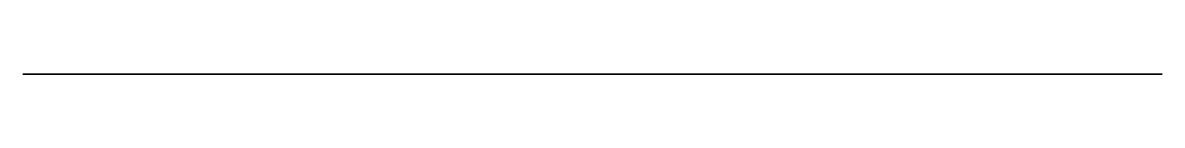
# Model space of a CAD drawing. Header units: millimetres. Extents: x 47.2 to 63.2, y 0 to 0.
import ezdxf

# ---------------------------------------------------------------- set-up
doc = ezdxf.new("R2010")
doc.units = ezdxf.units.MM
doc.layers.get('0').update_dxf_attribs({"color": 173, "true_color": 0x5858e1})

msp = doc.modelspace()

# ---------------------------------------------------------------- linework, layer by layer
at = {"color": 116, "true_color": 0x06873a}
msp.add_polyline3d([(56.878, 0, -116.935), (56.81, 0, -116.378), (56.761, 0, -115.818), (56.722, 0, -114.694), (56.76, 0, -113.569), (56.875, 0, -112.452), (57.007, 0, -111.643), (57.18, 0, -110.843), (57.393, 0, -110.052), (57.645, 0, -109.273), (57.662, 0, -109.221), (57.675, 0, -109.17), (57.684, 0, -109.118), (57.691, 0, -109.067), (57.694, 0, -109.016), (57.694, 0, -108.966), (57.691, 0, -108.916), (57.685, 0, -108.867), (57.677, 0, -108.818), (57.665, 0, -108.771), (57.651, 0, -108.724), (57.634, 0, -108.679), (57.615, 0, -108.635), (57.593, 0, -108.591), (57.569, 0, -108.55), (57.543, 0, -108.51), (57.515, 0, -108.471), (57.484, 0, -108.434), (57.451, 0, -108.399), (57.417, 0, -108.366), (57.38, 0, -108.335), (57.342, 0, -108.307), (57.302, 0, -108.28), (57.261, 0, -108.256), (57.218, 0, -108.234), (57.173, 0, -108.215), (57.128, 0, -108.198), (57.08, 0, -108.184), (57.032, 0, -108.173), (56.983, 0, -108.165), (56.932, 0, -108.161), (56.881, 0, -108.159), (56.918, 0, -107.764), (56.929, 0, -107.369), (56.915, 0, -106.975), (56.877, 0, -106.583), (56.814, 0, -106.194), (56.726, 0, -105.809), (56.615, 0, -105.43), (56.48, 0, -105.057), (56.322, 0, -104.693), (56.142, 0, -104.342), (55.94, 0, -104.003), (55.718, 0, -103.677), (55.476, 0, -103.367), (55.214, 0, -103.071), (54.934, 0, -102.793), (54.636, 0, -102.531), (54.447, 0, -102.382), (54.252, 0, -102.24), (54.053, 0, -102.106), (53.849, 0, -101.98), (53.641, 0, -101.862), (53.428, 0, -101.752), (53.212, 0, -101.65), (52.991, 0, -101.557), (52.848, 0, -101.503), (52.703, 0, -101.454), (52.557, 0, -101.412), (52.409, 0, -101.374), (52.109, 0, -101.313), (51.804, 0, -101.269), (51.496, 0, -101.24), (51.185, 0, -101.222), (50.561, 0, -101.211), (47.232, 0, -101.211), (47.232, 0, -125.977), (48.733, 0, -127.328), (48.733, 0, -195.27), (47.232, 0, -196.802), (47.232, 0, -225.466), (63.239, 0, -225.466), (63.239, 0, -148.718), (63.237, 0, -148.657), (63.233, 0, -148.596), (63.225, 0, -148.537), (63.214, 0, -148.478), (63.201, 0, -148.421), (63.185, 0, -148.364), (63.166, 0, -148.309), (63.145, 0, -148.255), (63.121, 0, -148.202), (63.095, 0, -148.151), (63.066, 0, -148.101), (63.035, 0, -148.052), (63.002, 0, -148.006), (62.966, 0, -147.961), (62.929, 0, -147.917), (62.89, 0, -147.876), (62.848, 0, -147.837), (62.805, 0, -147.799), (62.76, 0, -147.764), (62.713, 0, -147.73), (62.665, 0, -147.699), (62.615, 0, -147.671), (62.564, 0, -147.644), (62.511, 0, -147.621), (62.457, 0, -147.599), (62.401, 0, -147.58), (62.345, 0, -147.564), (62.287, 0, -147.551), (62.229, 0, -147.541), (62.169, 0, -147.533), (62.109, 0, -147.528), (62.047, 0, -147.527), (59.216, 0, -147.527), (59.195, 0, -147.526), (59.175, 0, -147.525), (59.155, 0, -147.523), (59.135, 0, -147.521), (59.115, 0, -147.517), (59.096, 0, -147.513), (59.077, 0, -147.509), (59.058, 0, -147.503), (59.039, 0, -147.497), (59.021, 0, -147.491), (59.003, 0, -147.483), (58.985, 0, -147.475), (58.951, 0, -147.458), (58.917, 0, -147.438), (58.886, 0, -147.415), (58.855, 0, -147.391), (58.827, 0, -147.365), (58.8, 0, -147.337), (58.774, 0, -147.307), (58.751, 0, -147.275), (58.73, 0, -147.242), (58.71, 0, -147.208), (58.693, 0, -147.172), (58.678, 0, -147.135), (58.665, 0, -147.097), (58.655, 0, -147.058), (58.647, 0, -147.018), (58.642, 0, -146.978), (58.639, 0, -146.937), (58.64, 0, -146.895), (58.643, 0, -146.853), (58.648, 0, -146.81), (58.657, 0, -146.768), (58.669, 0, -146.725), (58.684, 0, -146.682), (58.703, 0, -146.64), (58.725, 0, -146.598), (58.75, 0, -146.556), (59.288, 0, -145.683), (59.784, 0, -144.787), (60.239, 0, -143.87), (60.652, 0, -142.933), (61.022, 0, -141.979), (61.347, 0, -141.007), (61.629, 0, -140.021), (61.865, 0, -139.021), (62.079, 0, -137.866), (62.232, 0, -136.703), (62.323, 0, -135.536), (62.354, 0, -134.366), (62.323, 0, -133.197), (62.232, 0, -132.029), (62.079, 0, -130.867), (61.865, 0, -129.712), (61.574, 0, -128.507), (61.218, 0, -127.322), (60.798, 0, -126.161), (60.315, 0, -125.025), (58.282, 0, -121.033), (57.815, 0, -120.031), (57.41, 0, -119.017), (57.238, 0, -118.504), (57.09, 0, -117.987), (56.969, 0, -117.464)], close=True, dxfattribs=at)

doc.saveas('drawing.dxf')
